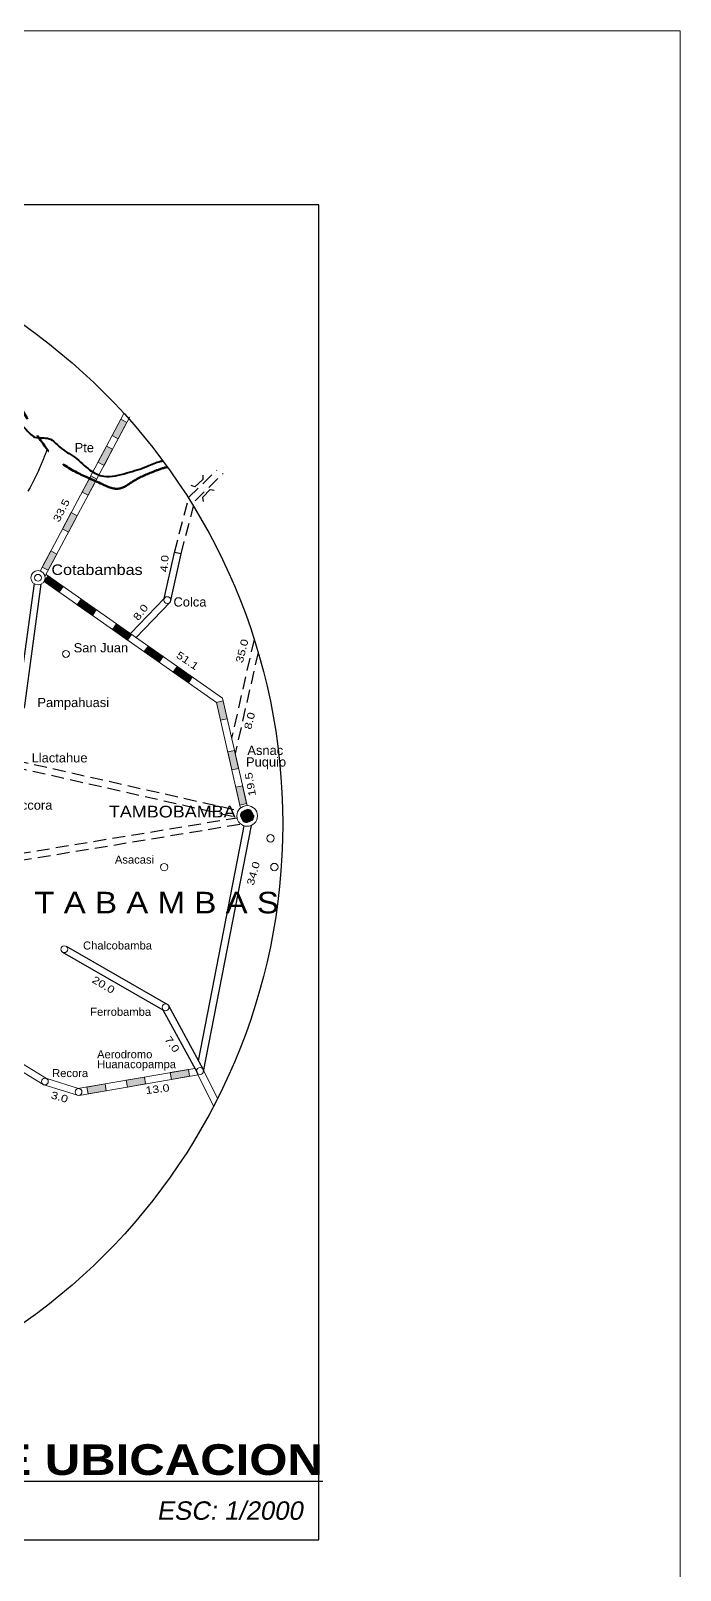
# Model space of a CAD drawing. Header units: metres. Extents: x 772934 to 773467, y 8442002 to 8442594.
# Drawn here: x 773351.39 to 773364.09, y 8442393.53 to 8442423.6 of the extents above; entities that cross this region are included whole.
import ezdxf

# ---------------------------------------------------------------- set-up
doc = ezdxf.new("R2010")
doc.units = ezdxf.units.M
for name, pattern in [('CENTER2', [1.125, 0.75, -0.125, 0.125, -0.125]), ('DASHED2', [0.375, 0.25, -0.125]), ('PHANTOM', [2.5, 1.25, -0.25, 0.25, -0.25, 0.25, -0.25])]:
    doc.linetypes.add(name, pattern=pattern)
doc.layers.add('C- Distrito', color=7, linetype='Continuous', lineweight=20, true_color=0xc7c700)
for name, color, linetype, lineweight in [('C-Afirmada', 1, 'Continuous', 20), ('C-Proyecto', 30, 'DASHED2', 25), ('ciudades', 1, 'Continuous', 20), ('kilometraje', 7, 'Continuous', 18), ('limite', 16, 'Continuous', 50), ('limite prov', 107, 'PHANTOM', 30), ('N-Ciudades', 10, 'Continuous', 18), ('PLUMA 01', 7, 'Continuous', 15), ('Red vías Vecinales', 106, 'Continuous', 40), ('RIOS', 160, 'Continuous', 40), ('ROTULO_YMT', 7, 'Continuous', 5), ('Texto vías Provinciales', 170, 'Continuous', 5), ('trocha', 5, 'Continuous', 25), ('txt-Capital', 150, 'Continuous', 18)]:
    doc.layers.add(name, color=color, linetype=linetype, lineweight=lineweight)
doc.styles.add('kilometros', font='arial.ttf', dxfattribs={"height": 1.5})
doc.styles.add('PROVINCIAS', font='GOTHIC.TTF', dxfattribs={"oblique": 10, "height": 0.14})
doc.styles.add('TURBO TEXTO', font='swisse.ttf')

# ---------------------------------------------------------------- blocks, each defined once
blk = doc.blocks.new('otras')
at = {"layer": 'ciudades', "linetype": 'Continuous', "ltscale": 0.3}
blk.add_circle((0, 0), 0.6, dxfattribs=at)
blk = doc.blocks.new('ciudad')
at = {"layer": 'ciudades', "ltscale": 0.3}
blk.add_circle((0, 0), 0.557, dxfattribs=at)
blk = doc.blocks.new('capital')
at = {"layer": 'C- Distrito', "linetype": 'CENTER2', "ltscale": 0.3}
blk.add_hatch(color=256, dxfattribs=at).paths.add_polyline_path([(-1.08, 0, 1), (1.08, 0, 1)])
at = {"layer": 'C- Distrito', "ltscale": 0.3}
blk.add_circle((0, 0), 1.68, dxfattribs=at)
at = {"layer": 'C- Distrito', "linetype": 'CENTER2', "ltscale": 0.3}
blk.add_circle((0, 0), 1.08, dxfattribs=at)
blk = doc.blocks.new('distrito')
at = {"layer": 'C- Distrito', "color": 91, "ltscale": 0.3}
for radius in [1.15, 0.549]:
    blk.add_circle((0, 0.01), radius, dxfattribs=at)
blk = doc.blocks.new('AFIRMADA')
at = {"layer": 'C-Afirmada'}
blk.add_hatch(color=256, dxfattribs=at).paths.add_polyline_path([(0, 1.11), (0, 0), (2.99, 0), (2.99, 1.11)])
blk.add_lwpolyline([(0, 1.11), (2.99, 1.11), (2.99, 0), (0, 0)], close=True, dxfattribs=at)
blk = doc.blocks.new('pte')
at = {"layer": 'trocha', "ltscale": 1.5}
blk.add_lwpolyline([(2.19, 0.54), (1.73, 0), (0, 0), (-0.32, 0.57)], dxfattribs=at)

msp = doc.modelspace()

# ---------------------------------------------------------------- linework, layer by layer
msp.add_circle((773344.403, 8442408.107), 11.915)
at = {"layer": 'C-Afirmada'}
for p, q in [((773353.213, 8442416.125), (773351.576, 8442413.049)), ((773353.331, 8442416.063), (773351.671, 8442412.943)), ((773355.021, 8442410.483), (773351.654, 8442412.846)), ((773355.14, 8442410.563), (773351.692, 8442412.983)), ((773355.493, 8442408.419), (773355.021, 8442410.483)), ((773355.62, 8442408.466), (773355.14, 8442410.563)), ((773348.977, 8442404.809), (773351.704, 8442403.132)), ((773348.907, 8442404.695), (773351.634, 8442403.018)), ((773352.315, 8442402.937), (773354.598, 8442403.331)), ((773352.338, 8442402.805), (773354.664, 8442403.207)), ((773354.966, 8442402.596), (773354.642, 8442403.252)), ((773355.042, 8442402.744), (773354.762, 8442403.311)), ((773351.649, 8442403.011), (773352.307, 8442402.807)), ((773351.689, 8442403.139), (773352.347, 8442402.935))]:
    msp.add_line(p, q, dxfattribs=at)
at = {"layer": 'C-Proyecto'}
for p, q in [((773354.486, 8442414.49), (773355.027, 8442415.02)), ((773354.606, 8442414.42), (773355.154, 8442414.956)), ((773354.201, 8442413.414), (773354.479, 8442414.465)), ((773354.331, 8442413.382), (773354.576, 8442414.309)), ((773355.758, 8442411.714), (773355.318, 8442409.785)), ((773355.837, 8442411.457), (773355.387, 8442409.484)), ((773351.067, 8442409.223), (773355.422, 8442408.24)), ((773351.096, 8442409.353), (773355.451, 8442408.371)), ((773350.402, 8442407.401), (773355.423, 8442408.229)), ((773350.424, 8442407.269), (773355.496, 8442408.106))]:
    msp.add_line(p, q, dxfattribs=at)
at = {"layer": 'limite', "linetype": 'CENTER2', "ltscale": 3}
msp.add_open_spline([(773354.064, 8442415.081), (773353.98, 8442415.066), (773353.739, 8442414.969), (773353.437, 8442414.852), (773353.108, 8442414.587), (773352.695, 8442414.799), (773352.245, 8442414.974), (773351.771, 8442415.306), (773351.458, 8442415.802), (773351.146, 8442416.306), (773350.936, 8442416.927), (773350.307, 8442417.19), (773349.701, 8442417.348), (773349.021, 8442417.396), (773348.479, 8442417.789), (773347.907, 8442417.875), (773347.48, 8442418.176), (773347.025, 8442418.076), (773346.605, 8442417.9), (773346.066, 8442417.949), (773345.914, 8442418.44), (773345.428, 8442418.54), (773345.051, 8442418.875), (773344.558, 8442418.99), (773344.06, 8442419.009), (773343.692, 8442419.318), (773343.243, 8442419.393), (773342.94, 8442419.641), (773342.769, 8442419.827), (773342.697, 8442419.899)], degree=3, knots=[560.412071, 560.412071, 560.412071, 560.412071, 562.551684, 566.340508, 568.956194, 572.063663, 576.620002, 581.519815, 585.996034, 591.096806, 596.510596, 601.338688, 607.061573, 612.401256, 617.902654, 623.180224, 626.609931, 630.262511, 633.932997, 638.483, 641.25078, 645.355073, 649.608827, 653.694868, 657.690427, 661.705801, 665.117811, 668.727642, 671.261932, 671.261932, 671.261932, 671.261932], dxfattribs=at)
at = {"layer": 'limite prov', "ltscale": 1.5}
msp.add_open_spline([(773351.041, 8442398.213), (773350.842, 8442398.388), (773350.477, 8442398.719), (773349.932, 8442399.338), (773349.222, 8442399.893), (773348.649, 8442400.518), (773348.065, 8442400.833), (773348.002, 8442401.229), (773347.743, 8442401.388), (773347.649, 8442401.879), (773347.782, 8442402.461), (773347.99, 8442403.209), (773348.33, 8442403.842), (773348.72, 8442404.444), (773349.111, 8442404.827), (773349.352, 8442405.39), (773348.959, 8442405.738), (773348.867, 8442406.423), (773348.843, 8442407.275), (773349.19, 8442408.236), (773349.525, 8442409.041), (773349.788, 8442409.731), (773350.078, 8442410.261), (773349.983, 8442410.977), (773350.338, 8442411.701), (773350.564, 8442412.661), (773350.896, 8442413.545), (773351.204, 8442414.375), (773351.538, 8442414.959), (773351.669, 8442415.3), (773351.716, 8442415.425)], degree=3, knots=[28.632831, 28.632831, 28.632831, 28.632831, 35.227872, 40.923444, 49.176637, 57.429829, 62.673881, 63.92666, 67.005583, 69.396777, 75.805656, 81.778366, 88.699108, 93.656151, 99.497791, 102.673779, 107.290538, 110.507599, 119.718175, 128.253304, 135.693643, 141.475308, 146.832964, 150.148605, 158.954192, 166.153184, 174.833786, 182.439999, 188.207164, 191.547127, 191.547127, 191.547127, 191.547127], dxfattribs=at)
at = {"layer": 'PLUMA 01'}
msp.add_lwpolyline([(773264.002, 8442364.204), (773364.087, 8442364.204), (773364.087, 8442423.604), (773264.002, 8442423.604)], close=True, dxfattribs=at)
at = {"layer": 'Red vías Vecinales', "color": 7, "lineweight": 30}
msp.add_lwpolyline([(773332.13, 8442394.122), (773357.025, 8442394.122), (773357.025, 8442420.206), (773332.13, 8442420.206), (773332.13, 8442394.122)], dxfattribs=at)
at = {"layer": 'RIOS'}
msp.add_open_spline([(773342.798, 8442419.914), (773342.833, 8442419.878), (773342.996, 8442419.71), (773343.278, 8442419.486), (773343.678, 8442419.416), (773344.038, 8442419.135), (773344.484, 8442419.11), (773344.931, 8442419.027), (773345.256, 8442418.738), (773345.652, 8442418.599), (773346.135, 8442418.385), (773346.09, 8442417.892), (773346.461, 8442417.801), (773346.7, 8442417.815), (773346.937, 8442417.88), (773347.147, 8442417.946), (773347.487, 8442418.039), (773347.893, 8442417.774), (773348.401, 8442417.679), (773348.796, 8442417.316), (773349.304, 8442417.22), (773349.73, 8442417.036), (773350.136, 8442416.946), (773350.506, 8442416.992), (773350.736, 8442416.77), (773350.887, 8442416.619), (773350.95, 8442416.435), (773351.075, 8442416.241), (773351.094, 8442415.985), (773351.304, 8442415.832), (773351.453, 8442415.609), (773351.769, 8442415.69), (773351.972, 8442415.426), (773352.28, 8442415.287), (773352.511, 8442415.02), (773352.869, 8442414.848), (773353.266, 8442414.966), (773353.631, 8442415.066), (773353.854, 8442415.181), (773353.961, 8442415.198), (773353.976, 8442415.2)], degree=3, knots=[76.700632, 76.700632, 76.700632, 76.700632, 77.948414, 82.524392, 85.359963, 87.851156, 93.593863, 96.095016, 99.004383, 104.058287, 106.843446, 111.148902, 113.048936, 115.382187, 117.230801, 119.103157, 120.932116, 125.752585, 130.14995, 133.705842, 138.640039, 142.723633, 145.249872, 149.042752, 151.213015, 152.86593, 154.349542, 155.952881, 158.617611, 160.138958, 162.298005, 164.644983, 166.815246, 169.849031, 173.028788, 175.477812, 179.282318, 182.770197, 185.068551, 185.444106, 185.444106, 185.444106, 185.444106], dxfattribs=at)
at = {"layer": 'trocha'}
for p, q in [((773353.999, 8442412.514), (773354.201, 8442413.414)), ((773354.122, 8442412.448), (773354.331, 8442413.382)), ((773354.331, 8442413.382), (773354.201, 8442413.414)), ((773351.457, 8442412.803), (773351.144, 8442410.478)), ((773351.591, 8442412.791), (773351.264, 8442410.37)), ((773353.347, 8442411.834), (773353.999, 8442412.514)), ((773353.444, 8442411.741), (773354.122, 8442412.448)), ((773354.672, 8442403.478), (773355.566, 8442408.069)), ((773354.767, 8442403.269), (773355.705, 8442408.079)), ((773352.016, 8442405.602), (773353.978, 8442404.477)), ((773352.083, 8442405.718), (773354.078, 8442404.575)), ((773353.978, 8442404.477), (773354.643, 8442403.249)), ((773354.078, 8442404.575), (773354.761, 8442403.313))]:
    msp.add_line(p, q, dxfattribs=at)

# ---------------------------------------------------------------- block references
at = {"layer": 'C- Distrito', "linetype": 'CENTER2', "ltscale": 0.3, "xscale": 0.120285, "yscale": 0.120285, "zscale": 0.120285}
for name, p in [('ciudad', (773352.081, 8442411.43)), ('capital', (773355.623, 8442408.264))]:
    msp.add_blockref(name, p, dxfattribs=at)
at = {"layer": 'C-Afirmada'}
for p, xscale, yscale, zscale, rotation in [((773353.103, 8442415.634), 0.120285, 0.120285, 0.120285, 61.9785777361686), ((773352.825, 8442415.111), 0.120285, 0.120285, 0.120285, 61.97857773616922), ((773352.515, 8442414.529), 0.120285, 0.120285, 0.120285, 61.9785777361685), ((773352.132, 8442413.81), 0.1202850000000001, 0.1202850000000001, 0.1202850000000001, 61.97857773616842), ((773351.735, 8442413.064), 0.1202849999999999, 0.1202849999999999, 0.1202849999999999, 61.97857773616791), ((773351.654, 8442412.846), 0.120285, 0.120285, 0.120285, 324.9403681834099), ((773352.303, 8442412.39), 0.120285, 0.120285, 0.120285, 324.9403681834092), ((773352.993, 8442411.906), 0.120285, 0.120285, 0.120285, 324.9403681834099), ((773353.609, 8442411.474), 0.1202850000000001, 0.1202850000000001, 0.1202850000000001, 324.9403681834103), ((773354.18, 8442411.073), 0.120285, 0.120285, 0.120285, 324.9403681834101), ((773355.021, 8442410.483), 0.120285, 0.120285, 0.120285, 282.8879402710451), ((773355.243, 8442409.514), 0.1202849999999999, 0.1202849999999999, 0.1202849999999999, 282.8879402710438), ((773355.401, 8442408.825), 0.1202850000000001, 0.1202850000000001, 0.1202850000000001, 282.8879402710436), ((773354.144, 8442403.117), 0.120285, 0.120285, 0.120285, 9.810831627688843), ((773352.513, 8442402.835), 0.120285, 0.120285, 0.120285, 9.810831627688893), ((773353.282, 8442402.968), 0.1202850000000001, 0.1202850000000001, 0.1202850000000001, 9.810831627688678)]:
    msp.add_blockref('AFIRMADA', p, dxfattribs=dict(at, xscale=xscale, yscale=yscale, zscale=zscale, rotation=rotation))
at = {"layer": 'ciudades', "linetype": 'CENTER2', "ltscale": 0.3, "xscale": 0.120285, "yscale": 0.120285, "zscale": 0.120285}
for name, p in [('otras', (773356.08, 8442407.827)), ('otras', (773354.001, 8442407.265)), ('otras', (773356.155, 8442407.266)), ('ciudad', (773352.049, 8442405.66)), ('ciudad', (773351.669, 8442403.075)), ('ciudad', (773352.327, 8442402.871))]:
    msp.add_blockref(name, p, dxfattribs=at)
at = {"layer": 'trocha', "ltscale": 1.5}
for p, xscale, yscale, zscale, rotation in [((773354.603, 8442414.696), 0.120285, 0.120285, 0.120285, 42.18071054788216), ((773354.901, 8442414.645), 0.1202850000000001, 0.1202850000000001, 0.1202850000000001, 227.0943938398551)]:
    msp.add_blockref('pte', p, dxfattribs=dict(at, xscale=xscale, yscale=yscale, zscale=zscale, rotation=rotation))
at = {"layer": 'trocha', "xscale": 0.120285, "yscale": 0.120285, "zscale": 0.120285}
for name, p in [('distrito', (773351.535, 8442412.917)), ('ciudad', (773354.061, 8442412.481)), ('ciudad', (773354.028, 8442404.526)), ('ciudad', (773354.702, 8442403.281))]:
    msp.add_blockref(name, p, dxfattribs=at)

# ---------------------------------------------------------------- texts
at = {"layer": 'kilometraje', "linetype": 'CENTER2', "ltscale": 0.3, "style": 'kilometros', "width": 1.2}
for s, rotation, p in [('33.5', 62.7656, (773351.948, 8442413.992)), ('4.0', 85.6299, (773354.065, 8442413.021)), ('8.0', 51.9234, (773353.494, 8442412.067)), ('35.0', 75.7485, (773355.535, 8442411.242)), ('51.1', 325.7908, (773354.221, 8442411.371)), ('8.0', 75.7485, (773355.699, 8442409.942)), ('19.5', 99.7455, (773355.797, 8442408.661)), ('34.0', 74.4277, (773355.749, 8442406.895)), ('20.0', 329.5706, (773352.575, 8442405.022)), ('7.0', 305.4958, (773354.001, 8442403.899)), ('13.0', 6.9502, (773353.645, 8442402.829)), ('3.0', 343.541, (773351.774, 8442402.751))]:
    msp.add_text(s, height=0.1443, rotation=rotation, dxfattribs=at).set_placement(p)
at = {"layer": 'N-Ciudades', "linetype": 'CENTER2', "ltscale": 0.3, "style": 'kilometros'}
for s, height, p in [('Pte', 0.1804, (773352.251, 8442415.37)), ('Colca', 0.1804, (773354.183, 8442412.355)), ('San Juan', 0.1804, (773352.232, 8442411.46)), ('Pampahuasi', 0.1804, (773351.524, 8442410.391)), ('Asnac', 0.1804, (773355.627, 8442409.456)), ('Llactahue', 0.1804, (773351.41, 8442409.31)), ('Puquio', 0.1804, (773355.6, 8442409.229)), ('Huaccora', 0.1804, (773350.738, 8442408.386)), ('Asacasi', 0.1564, (773353.038, 8442407.333)), ('Chalcobamba', 0.15637, (773352.415, 8442405.655)), ('Ferrobamba', 0.1564, (773352.555, 8442404.359)), ('Aerodromo', 0.1564, (773352.69, 8442403.529)), ('Recora', 0.1564, (773351.811, 8442403.162)), ('Huanacopampa', 0.15637, (773352.69, 8442403.336))]:
    msp.add_text(s, height=height, dxfattribs=at).set_placement(p)
at = {"layer": 'ROTULO_YMT', "color": 110, "lineweight": 30, "insert": (773346.444, 8442395.989), "char_height": 0.6, "attachment_point": 1, "style": 'TURBO TEXTO'}
msp.add_mtext('{\\fArial Black|b1|i0|c0|p34;\\L\\C7;PLANO DE UBICACION}', dxfattribs=at)
at = {"layer": 'Texto vías Provinciales', "color": 7, "insert": (773355.282, 8442394.69), "char_height": 0.36, "attachment_point": 5, "style": 'PROVINCIAS'}
msp.add_mtext('{\\fArial|b0|i0|c0|p34;ESC: 1/2000}', dxfattribs=at)
at = {"layer": 'txt-Capital', "linetype": 'CENTER2', "ltscale": 0.3, "style": 'kilometros', "width": 1.1}
for s, height, p in [('Cotabambas', 0.2045, (773351.798, 8442412.973)), ('TAMBOBAMBA', 0.2285, (773352.92, 8442408.235)), ('C O T A B A M B A S', 0.421, (773350.133, 8442406.361))]:
    msp.add_text(s, height=height, dxfattribs=at).set_placement(p)

doc.saveas('drawing.dxf')
